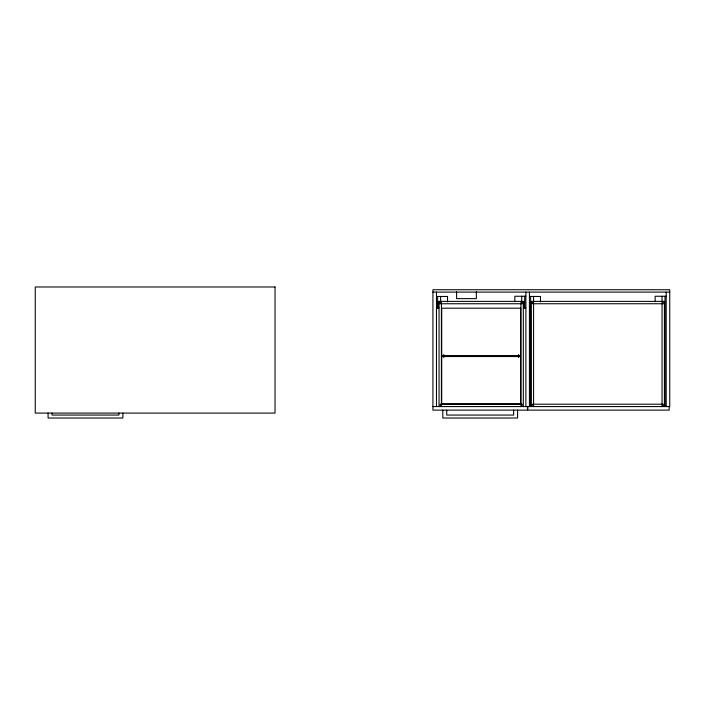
<?xml version="1.0" encoding="UTF-8"?>
<svg xmlns="http://www.w3.org/2000/svg" width="705" height="705" viewBox="0 0 705 705"><rect width="100%" height="100%" fill="white"/><g stroke="black" fill="none" stroke-linecap="round" stroke-linejoin="round"><path stroke-width="1.06" d="M432.923 292.108L669.75 292.108M525.877 296.25L514.826 296.25L514.826 301.749M666.199 296.25L655.148 296.25L655.148 301.749M436.474 296.452L447.525 296.452L447.525 301.925M529.429 296.452L540.479 296.452L540.479 301.925M436.474 307.9L439.039 307.9M523.313 307.9L525.877 307.9M664.189 405.789L666.199 405.789M529.429 405.983L531.438 405.983M432.923 406.574L669.75 406.574L669.75 289.737L432.923 289.737L432.923 410.125L527.455 410.125L527.455 406.574M669.16 406.574L669.16 410.125L527.851 410.125L527.851 406.574M666.199 292.108L666.199 406.574M665.018 296.25L665.018 405.789M664.418 406.574L664.418 301.387L531.209 301.387L531.209 406.574M662.057 296.25L662.057 302.568L663.238 302.568L663.238 303.749L532.39 303.749L532.39 302.568L533.57 302.568L533.57 301.387M662.057 303.749L662.057 404.203M662.057 406.574L662.057 405.393L663.238 405.393L663.238 404.203L532.39 404.203L532.39 405.393L533.57 405.393L533.57 406.574M533.57 296.452L533.57 300.85M533.57 303.749L533.57 404.203M530.618 296.452L530.618 405.983M529.429 292.108L529.429 406.574M525.877 292.108L525.877 406.574M524.696 296.25L524.696 308.305M524.097 307.962L524.097 301.387L438.254 301.387L438.254 307.962M523.313 301.387L523.313 406.574M522.916 302.568L522.916 303.749M521.735 296.25L521.735 301.749M520.942 301.387L520.942 302.568L522.132 302.568L522.132 303.749L440.228 303.749L440.228 302.568L441.409 302.568L441.409 301.387M520.942 303.749L520.942 404.203M520.942 406.574L520.942 405.393L522.132 405.393L522.132 404.203L440.228 404.203L440.228 405.393L441.409 405.393L441.409 406.574M518.572 354.509L518.572 357.594M517.585 410.125L517.585 418.021L442.793 418.021L442.793 410.125M513.645 410.125L513.645 415.06L446.741 415.06L446.741 410.125M476.342 291.711L476.342 298.62L456.602 298.62L456.602 291.711M443.78 354.509L443.78 357.594M441.409 303.749L441.409 404.203M440.616 296.452L440.616 300.85M439.435 302.568L439.435 303.749M439.039 301.387L439.039 406.574M437.655 296.452L437.655 308.499M436.474 292.108L436.474 406.574M122.873 413.086L122.873 418.021L48.081 418.021L48.081 413.086M118.925 413.086L118.925 415.06L52.029 415.06L52.029 413.086M275.038 286.979L35.25 286.979L35.25 413.086L275.038 413.086L275.038 286.979M520.651 308.191L441.709 308.191L441.709 355.558L520.651 355.558L520.651 308.191M520.651 356.545L441.709 356.545L441.709 403.912L520.651 403.912L520.651 356.545"/></g></svg>
